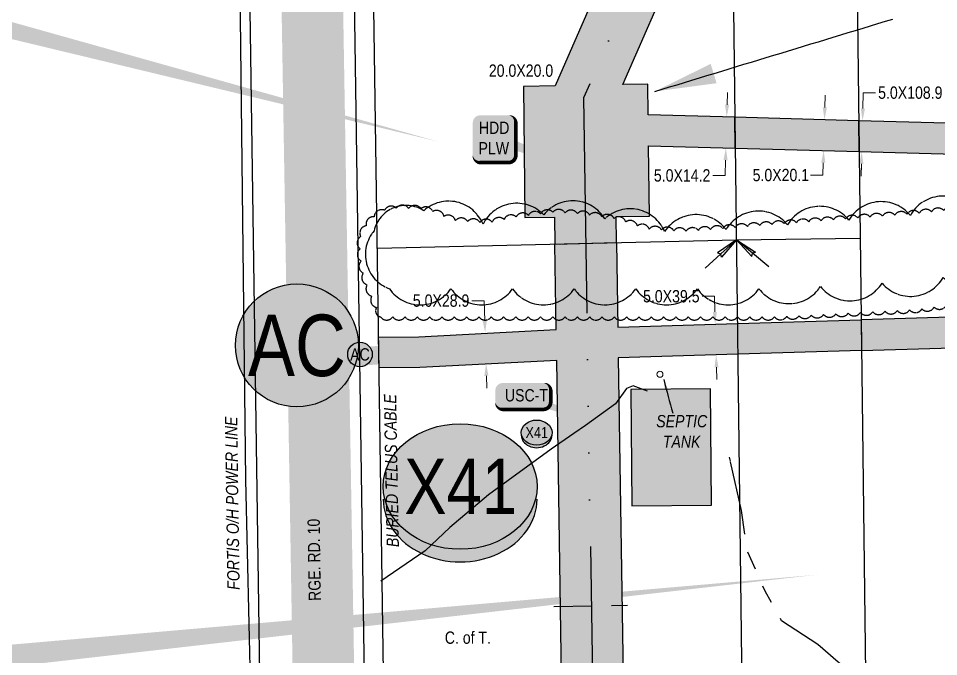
# Model space of a CAD drawing. Extents: x 57693 to 70573, y 5994359 to 6008381.
# Drawn here: x 65068.7 to 65218, y 6001329.9 to 6001433.6 of the extents above; entities that cross this region are included whole.
import ezdxf
from ezdxf.enums import TextEntityAlignment as Align

# ---------------------------------------------------------------- set-up
doc = ezdxf.new("R2010")
doc.units = 0
doc.header["$LTSCALE"] = 5
doc.header["$PDSIZE"] = -3
for name, pattern in [('0', [1, 1, 0]), ('COOP2', [10, 5, -1, 0, -1, 0, -1, 0, -1, 0, -1]), ('foc-TIELINE', [1.875, 1.25, -0.625]), ('POWERLINE5', [7.8, 2.4, -0.6, 0.6, -0.6, 0.6, -0.6, 2.4])]:
    doc.linetypes.add(name, pattern=pattern)
doc.layers.get('Defpoints').update_dxf_attribs({"color": 9})
for name, color, linetype in [('7', 7, 'Continuous'), ('AS-OWNER', 7, 'Continuous'), ('AS-POWER', 104, 'foc-POWER'), ('AS-POWER-EXISTING', 72, 'POWERLINE5'), ('AS-POWER-T-1000', 104, 'Continuous'), ('AS-ROADS', 254, 'Continuous'), ('AS-TELEPHONE', 224, 'foc-TEL'), ('AS-TELEPHONE-T-1000', 224, 'Continuous'), ('CG-NOTES', 7, 'Continuous'), ('CG-NOTES-1000', 7, 'Continuous'), ('L-ROAD-T-1000', 7, 'Continuous'), ('L-SEC', 7, 'Continuous'), ('L-TITLEDB', 4, 'Continuous'), ('L-TITLEDB-T-1000', 4, 'Continuous'), ('P-APEX RECON PAY ITEMS-1000', 240, 'Continuous'), ('P-APEX RECON-10m BUFFER', 51, 'COOP2'), ('P-APEX RECON-URBAN', 30, 'COOP2'), ('P-APEX RECON-WORK AREA', 104, 'Continuous'), ('P-BUFFER-PURPLE', 187, 'foc-TIELINE'), ('P-CROSSINGS', 250, 'Continuous'), ('P-CROSSINGS-1000', 250, 'Continuous'), ('T-BUSH', 110, '0'), ('T-BUSH-1000', 110, '0')]:
    doc.layers.add(name, color=color, linetype=linetype)
for name, color, linetype, lineweight in [('AS-GENERAL', 48, 'Continuous', 18), ('P-APEX RECON-TWS-T', 104, 'Continuous', 9), ('P-APEX RECON-TWS-T-1000', 104, 'Continuous', 9), ('T-TEXT-1000', 48, 'Continuous', 18)]:
    doc.layers.add(name, color=color, linetype=linetype, lineweight=lineweight)
doc.layers.add('AS-STRUCTURE', color=7, linetype='Continuous', lineweight=30, true_color=0x595959)
doc.layers.add('AS-STRUCTURE-H', color=7, linetype='Continuous', true_color=0xa8a8a8)
doc.layers.add('P-APEX RECON-TO BE DRILLED-H', color=7, linetype='Continuous', true_color=0xffafe1)
doc.styles.add('1.8', font='ARIALN.TTF', dxfattribs={"height": 2})
doc.styles.add('175L', font='ARIALN.TTF', dxfattribs={"height": 10})
doc.styles.add('80', font='ARIALN.TTF', dxfattribs={"height": 10})
doc.styles.add('80CG', font='ARIALN.TTF', dxfattribs={"height": 10})
doc.styles.add('80L', font='ARIALN.TTF', dxfattribs={"height": 10})
doc.styles.add('Crossing', font='ARIALN.TTF', dxfattribs={"height": 10})
doc.styles.add('foc-LtypeFont', font='ARIALN.TTF', dxfattribs={"height": 7.35})
doc.linetypes.add('foc-POWER', pattern='A,6,-1,["P",foc-LtypeFont,S=0.2,R=0,X=-0.625,Y=-0.75],-1.24,4', length=12.24)
doc.linetypes.add('foc-POWER-NOLINE', pattern='A,0,-4,["P",foc-LtypeFont,S=0.2,R=0,X=-0.625,Y=-0.75],-8.24', length=12.24)
doc.linetypes.add('foc-TEL', pattern='A,2,-1,["T",foc-LtypeFont,S=0.2,R=0,X=-0.425,Y=-0.75],-1.24,8', length=12.24)
doc.dimstyles.new('Compass 1 000', dxfattribs={"dimtxt": 1.8, "dimasz": 2, "dimexe": 0.2, "dimexo": 0.0625, "dimgap": 0.5, "dimtad": 0, "dimtih": 1, "dimtoh": 1, "dimzin": 0, "dimdsep": 46, "dimtxsty": '1.8', "dimcen": 0.1, "dimse1": 1, "dimse2": 1, "dimclrd": 256, "dimclrt": 256, "dimaunit": 1, "dimadec": 4, "dimazin": 0, "dimtfac": 0.06, "dimtofl": 0, "dimtmove": 0, "dimatfit": 0, "dimfxl": 0.2, "dimtolj": 1, "dimtzin": 0, "dimlwd": -1, "dimarcsym": 0})
doc.dimstyles.new('Compass 5 000', dxfattribs={"dimscale": 5, "dimtxt": 9, "dimasz": 2, "dimexe": 0.2, "dimexo": 0.0625, "dimgap": 0.5, "dimtad": 0, "dimtih": 1, "dimtoh": 1, "dimzin": 0, "dimdsep": 46, "dimtxsty": '80CG', "dimcen": 0.1, "dimse1": 1, "dimse2": 1, "dimclrd": 256, "dimclrt": 256, "dimaunit": 1, "dimadec": 4, "dimazin": 0, "dimtfac": 0.06, "dimtofl": 0, "dimtmove": 0, "dimatfit": 1, "dimfxl": 0.2, "dimtolj": 1, "dimtzin": 0, "dimlwd": -1, "dimarcsym": 0})

# ---------------------------------------------------------------- blocks, each defined once
blk = doc.blocks.new('*U443')
at = {"color": 1, "flags": 128}
blk.add_lwpolyline([(193.2, -50.33, 0, 7.5, 0), (0, 0, 0, 0, 0)], format="xyseb", dxfattribs=at)
at = {"color": 1, "style": '80'}
blk.add_attdef('ENTER_TEXT_001', (-35.99, -5), '', height=10, dxfattribs=at)
blk = doc.blocks.new('*U1187')
h = blk.add_hatch(color=255)
h.dxf.hatch_style = 1
edge = h.paths.add_edge_path()
edge.add_arc((0, 0), 9.99, 0, 360)
at = {"color": 170}
blk.add_circle((0, 0), 9.99, dxfattribs=at)
at = {"color": 170, "style": '175L'}
blk.add_text('AC', height=10, dxfattribs=at).set_placement((0, 0), align=Align.MIDDLE_CENTER)
blk = doc.blocks.new('*U1848')
at = {"true_color": 0xffffa8}
h = blk.add_hatch(color=51, dxfattribs=at)
edge = h.paths.add_edge_path()
edge.add_line((-11.5, -20), (11.5, -20))
edge.add_arc((11.5, -14), 6, 270, 360)
edge.add_line((17.5, -14), (17.5, 12.5))
edge.add_arc((11.5, 12.5), 6, 0, 90)
edge.add_line((11.5, 18.5), (-11.5, 18.5))
edge.add_arc((-11.5, 12.5), 6, 90, 180)
edge.add_line((-17.5, 12.5), (-17.5, -14))
edge.add_arc((-11.5, -14), 6, 180, 270)
at = {"color": 240, "flags": 128}
blk.add_lwpolyline([(-11.5, -20, 3, 3, 0), (11.5, -20, 3, 3, 0.414214), (17.5, -14, 3, 3, 0), (17.5, 12.5, 3, 0, 0.414214), (11.5, 18.5, 0, 0, 0), (-11.5, 18.5, 0, 0, 0.414214), (-17.5, 12.5, 0, 0, 0), (-17.5, -14, 0, 3, 0.414214)], format="xyseb", close=True, dxfattribs=at)
for points in [[(73.37, -26.9, 0, 10, 0), (0, 0, 5, 5, 0)], [(11.03, -3.01, 0, 10, 0), (0, 0, 5, 5, 0)]]:
    blk.add_lwpolyline(points, format="xyseb", dxfattribs=at)
at = {"color": 4, "style": '80'}
blk.add_attdef('OTHER_001', (-14.7, -5), '', height=10, dxfattribs=at)
blk = doc.blocks.new('*U1847')
at = {"true_color": 0xffffa8}
h = blk.add_hatch(color=51, dxfattribs=at)
edge = h.paths.add_edge_path()
edge.add_line((-16.5, -11.5), (16.5, -11.5))
edge.add_arc((16.5, -5.5), 6, 270, 360)
edge.add_line((22.5, -5.5), (22.5, 4))
edge.add_arc((16.5, 4), 6, 0, 90)
edge.add_line((16.5, 10), (-16.5, 10))
edge.add_arc((-16.5, 4), 6, 90, 180)
edge.add_line((-22.5, 4), (-22.5, -5.5))
edge.add_arc((-16.5, -5.5), 6, 180, 270)
at = {"color": 240, "flags": 128}
blk.add_lwpolyline([(-16.5, -11.5, 3, 3, 0), (16.5, -11.5, 3, 3, 0.414214), (22.5, -5.5, 3, 3, 0), (22.5, 4, 3, 0, 0.414214), (16.5, 10, 0, 0, 0), (-16.5, 10, 0, 0, 0.414214), (-22.5, 4, 0, 0, 0), (-22.5, -5.5, 0, 3, 0.414214)], format="xyseb", close=True, dxfattribs=at)
for points in [[(53.11, -20.93, 0, 10, 0), (0, 0, 5, 5, 0)], [(11.03, -3.01, 0, 10, 0), (0, 0, 5, 5, 0)]]:
    blk.add_lwpolyline(points, format="xyseb", dxfattribs=at)
at = {"color": 4, "style": '80'}
blk.add_attdef('OTHER_001', (-14.7, -5), '', height=10, dxfattribs=at)
blk = doc.blocks.new('*D1849')
at = {"layer": 'Defpoints', "color": 0, "transparency": 16777216}
for p in [(65193.5, 6001417.32), (65193.36, 6001412.32), (65199.38, 6001412.16)]:
    blk.add_point(p, dxfattribs=at)
at = {"layer": 'P-APEX RECON-TWS-T-1000', "transparency": 16777216}
for p, q in [((65199.57, 6001419.15), (65199.63, 6001421.15)), ((65199.33, 6001410.16), (65199.27, 6001408.16)), ((65199.27, 6001408.16), (65197.27, 6001408.16))]:
    blk.add_line(p, q, dxfattribs=at)
for points in [[(65199.24, 6001419.16), (65199.91, 6001419.14), (65199.52, 6001417.15)], [(65198.99, 6001410.17), (65199.66, 6001410.15), (65199.38, 6001412.16)]]:
    blk.add_solid(points, dxfattribs=at)
at = {"layer": 'P-APEX RECON-TWS-T-1000', "transparency": 16777216, "insert": (65192.44, 6001408.16), "char_height": 2, "attachment_point": 5, "style": '1.8'}
blk.add_mtext('\\A1;5.0X20.1', dxfattribs=at)
blk = doc.blocks.new('*D1850')
at = {"layer": 'Defpoints', "color": 0, "transparency": 16777216}
for p in [(65178.76, 6001417.72), (65178.62, 6001412.73), (65183.51, 6001412.59)]:
    blk.add_point(p, dxfattribs=at)
at = {"layer": 'P-APEX RECON-TWS-T-1000', "transparency": 16777216}
for p, q in [((65183.71, 6001419.59), (65183.76, 6001421.58)), ((65183.46, 6001410.59), (65183.39, 6001408.1)), ((65183.39, 6001408.1), (65181.39, 6001408.1))]:
    blk.add_line(p, q, dxfattribs=at)
for points in [[(65183.37, 6001419.59), (65184.04, 6001419.58), (65183.65, 6001417.59)], [(65183.13, 6001410.6), (65183.79, 6001410.58), (65183.51, 6001412.59)]]:
    blk.add_solid(points, dxfattribs=at)
at = {"layer": 'P-APEX RECON-TWS-T-1000', "transparency": 16777216, "insert": (65176.41, 6001408.1), "char_height": 2, "attachment_point": 5, "style": '1.8'}
blk.add_mtext('\\A1;5.0X14.2', dxfattribs=at)
blk = doc.blocks.new('*D1851')
at = {"layer": 'Defpoints', "color": 0, "transparency": 16777216}
for p in [(65219.82, 6001416.59), (65205.56, 6001411.99), (65219.68, 6001411.6)]:
    blk.add_point(p, dxfattribs=at)
at = {"layer": 'P-APEX RECON-TWS-T-1000', "transparency": 16777216}
for p, q in [((65205.75, 6001418.98), (65205.82, 6001421.54)), ((65205.82, 6001421.54), (65207.82, 6001421.54)), ((65205.51, 6001409.99), (65205.45, 6001407.99))]:
    blk.add_line(p, q, dxfattribs=at)
for points in [[(65205.42, 6001418.99), (65206.09, 6001418.97), (65205.7, 6001416.98)], [(65205.17, 6001410), (65205.84, 6001409.98), (65205.56, 6001411.99)]]:
    blk.add_solid(points, dxfattribs=at)
at = {"layer": 'P-APEX RECON-TWS-T-1000', "transparency": 16777216, "insert": (65213.45, 6001421.54), "char_height": 2, "attachment_point": 5, "style": '1.8'}
blk.add_mtext('\\A1;5.0X108.9', dxfattribs=at)
blk = doc.blocks.new('*D1852')
at = {"layer": 'Defpoints', "color": 0, "transparency": 16777216}
for p in [(65183.17, 6001383.97), (65181.93, 6001378.94), (65183.32, 6001378.98)]:
    blk.add_point(p, dxfattribs=at)
at = {"layer": 'P-APEX RECON-TWS-T-1000', "transparency": 16777216}
for p, q in [((65181.64, 6001388.47), (65179.64, 6001388.47)), ((65181.72, 6001385.93), (65181.64, 6001388.47)), ((65181.99, 6001376.94), (65182.05, 6001374.94))]:
    blk.add_line(p, q, dxfattribs=at)
for points in [[(65182.05, 6001385.94), (65181.39, 6001385.92), (65181.78, 6001383.93)], [(65182.32, 6001376.95), (65181.66, 6001376.93), (65181.93, 6001378.94)]]:
    blk.add_solid(points, dxfattribs=at)
at = {"layer": 'P-APEX RECON-TWS-T-1000', "transparency": 16777216, "insert": (65174.65, 6001388.47), "char_height": 2, "attachment_point": 5, "style": '1.8'}
blk.add_mtext('\\A1;5.0X39.5', dxfattribs=at)
blk = doc.blocks.new('*D1853')
at = {"layer": 'Defpoints', "color": 0, "transparency": 16777216}
for p in [(65150.37, 6001382.73), (65144.58, 6001377.55), (65150.52, 6001377.73)]:
    blk.add_point(p, dxfattribs=at)
at = {"layer": 'P-APEX RECON-TWS-T-1000', "transparency": 16777216}
for p, q in [((65144.27, 6001387.76), (65142.27, 6001387.76)), ((65144.37, 6001384.55), (65144.27, 6001387.76)), ((65144.64, 6001375.55), (65144.7, 6001373.55))]:
    blk.add_line(p, q, dxfattribs=at)
for points in [[(65144.7, 6001384.56), (65144.03, 6001384.54), (65144.43, 6001382.55)], [(65144.97, 6001375.56), (65144.3, 6001375.54), (65144.58, 6001377.55)]]:
    blk.add_solid(points, dxfattribs=at)
at = {"layer": 'P-APEX RECON-TWS-T-1000', "transparency": 16777216, "insert": (65137.28, 6001387.76), "char_height": 2, "attachment_point": 5, "style": '1.8'}
blk.add_mtext('\\A1;5.0X28.9', dxfattribs=at)
blk = doc.blocks.new('xing2')
h = blk.add_hatch(color=50)
h.dxf.hatch_style = 1
edge = h.paths.add_edge_path()
edge.add_ellipse((0, 0), major_axis=(-12.5, 0), ratio=0.816297, start_angle=0, end_angle=360)
h = blk.add_hatch(color=250)
h.dxf.hatch_style = 1
edge = h.paths.add_edge_path()
edge.add_ellipse((0, -2.05), major_axis=(-12.5, 0), ratio=0.816297, start_angle=0, end_angle=180)
edge.add_line((12.5, -2.05), (12.5, 0))
edge.add_ellipse((0, 0), major_axis=(-12.5, 0), ratio=0.816297, start_angle=0, end_angle=180, ccw=False)
edge.add_line((-12.5, 0), (-12.5, -2.05))
at = {"color": 250}
blk.add_ellipse((0, 0), major_axis=(-12.5, 0), ratio=0.816297, dxfattribs=at)
blk.add_ellipse((0, -2.05), major_axis=(-12.5, 0), ratio=0.816297, start_param=0, end_param=3.141593, dxfattribs=at)
at = {"color": 250, "style": 'Crossing'}
blk.add_attdef('CROSSING', text='', height=9, dxfattribs=at).set_placement((0.09, 0.02), align=Align.MIDDLE_CENTER)
at = {"color": 250, "style": 'Crossing', "flags": 1}
for tag, p in [('OWNER', (0.09, -12.49)), ('DESCRIPTION', (0.09, -25.77)), ('LOCATION', (0.09, -39.3)), ('DWG_REF', (0.09, -52.84))]:
    blk.add_attdef(tag, text='', height=9, dxfattribs=at).set_placement(p, align=Align.MIDDLE_CENTER)

msp = doc.modelspace()

# ---------------------------------------------------------------- hatches: boundary and pattern name
at = {"layer": 'AS-STRUCTURE-H'}
h = msp.add_hatch(color=256, dxfattribs=at)
h.dxf.hatch_style = 1
h.paths.add_polyline_path([(65168.099, 6001373.343), (65168.268, 6001354.409), (65181.178, 6001354.523), (65181.01, 6001373.457)])
at = {"layer": 'P-APEX RECON-10m BUFFER'}
h = msp.add_hatch(color=256, dxfattribs=at)
h.dxf.hatch_style = 1
h.paths.add_polyline_path([(65170.959, 6001412.937), (65185.031, 6001412.55), (65184.97, 6001417.55), (65170.892, 6001417.937), (65170.825, 6001422.948), (65166.798, 6001422.875), (65184.413, 6001463.205), (65184.117, 6001487.492), (65155.806, 6001422.674), (65150.677, 6001422.58), (65150.856, 6001401.266), (65155.697, 6001401.319), (65155.764, 6001396.965), (65165.754, 6001397.201), (65165.689, 6001401.428), (65171.111, 6001401.487)])
h = msp.add_hatch(color=256, dxfattribs=at)
h.dxf.hatch_style = 1
h.paths.add_polyline_path([(65205.076, 6001416.997), (65184.97, 6001417.55), (65185.031, 6001412.55), (65205.137, 6001411.997)])
h = msp.add_hatch(color=256, dxfattribs=at)
h.dxf.hatch_style = 1
h.paths.add_polyline_path([(65205.471, 6001384.644), (65205.532, 6001379.647), (65248.017, 6001380.926), (65254.703, 6001393.003), (65255.049, 6001410.584), (65247.641, 6001415.826), (65205.076, 6001416.997), (65205.137, 6001411.997), (65245.991, 6001410.873), (65250.001, 6001408.035), (65249.732, 6001394.34), (65245.023, 6001385.835)])
h = msp.add_hatch(color=256, dxfattribs=at)
h.dxf.hatch_style = 1
h.paths.add_polyline_path([(65127.145, 6001381.827), (65133.646, 6001381.898), (65155.978, 6001383.058), (65155.764, 6001396.965), (65165.754, 6001397.201), (65165.965, 6001383.455), (65185.379, 6001384.039), (65185.44, 6001379.043), (65166.042, 6001378.459), (65166.941, 6001319.857), (65167.941, 6001308.8), (65167.824, 6001289.216), (65167.315, 6001269.363), (65167.697, 6001243.352), (65157.707, 6001243.114), (65157.558, 6001253.277), (65148.603, 6001249.639), (65137.028, 6001246.577), (65129.13, 6001245.334), (65129.056, 6001250.381), (65135.998, 6001251.473), (65147.017, 6001254.388), (65157.479, 6001258.638), (65157.321, 6001269.418), (65157.833, 6001289.374), (65157.946, 6001308.378), (65156.956, 6001319.329), (65156.054, 6001378.059), (65133.803, 6001376.903), (65127.218, 6001376.831)])
h = msp.add_hatch(color=256, dxfattribs=at)
h.dxf.hatch_style = 1
h.paths.add_polyline_path([(65185.379, 6001384.039), (65205.471, 6001384.644), (65205.532, 6001379.647), (65185.44, 6001379.043), (65166.042, 6001378.459), (65166.941, 6001319.857), (65167.941, 6001308.8), (65167.824, 6001289.216), (65167.315, 6001269.363), (65167.697, 6001243.352), (65157.707, 6001243.114), (65157.558, 6001253.277), (65148.603, 6001249.639), (65137.028, 6001246.577), (65129.13, 6001245.334), (65129.056, 6001250.381), (65135.998, 6001251.473), (65147.017, 6001254.388), (65157.479, 6001258.638), (65157.321, 6001269.418), (65157.833, 6001289.374), (65157.946, 6001308.378), (65156.956, 6001319.329), (65156.054, 6001378.059), (65133.803, 6001376.903), (65127.218, 6001376.831), (65127.145, 6001381.827), (65133.646, 6001381.898), (65155.978, 6001383.058), (65155.764, 6001396.965), (65165.754, 6001397.201), (65165.965, 6001383.455)])
at = {"layer": 'P-APEX RECON-TO BE DRILLED-H'}
h = msp.add_hatch(color=256, dxfattribs=at)
h.dxf.hatch_style = 1
h.paths.add_polyline_path([(65176.44, 6000648.381), (65166.448, 6000648.235), (65166.058, 6000674.828), (65049.808, 6000673.178), (65050.804, 6000669.586), (65041.175, 6000666.915), (65036.718, 6000682.986), (65165.911, 6000684.82), (65162.567, 6000912.353), (65161.861, 6000960.424), (65158.484, 6001190.272), (65157.321, 6001269.418), (65157.833, 6001289.374), (65157.946, 6001308.378), (65156.956, 6001319.329), (65156.054, 6001378.059), (65155.584, 6001408.731), (65165.575, 6001408.885), (65166.042, 6001378.459), (65166.941, 6001319.857), (65167.941, 6001308.8), (65167.824, 6001289.216), (65167.315, 6001269.363), (65171.849, 6000960.833), (65172.163, 6000939.41), (65174.344, 6000791.007), (65181.583, 6000791.067), (65181.509, 6000791.309), (65191.056, 6000794.258), (65193.812, 6000781.176), (65174.491, 6000781.015), (65174.609, 6000772.953), (65175.814, 6000690.96)])

# ---------------------------------------------------------------- linework, layer by layer
at = {"layer": '7'}
for points in [[(65185.213, 6001397.659), (65182.178, 6001395.514)], [(65182.674, 6001395.344), (65185.213, 6001397.659)], [(65185.213, 6001397.659), (65182.797, 6001394.834)], [(65187.848, 6001395.455), (65185.213, 6001397.659)], [(65185.213, 6001397.659), (65187.747, 6001394.94)], [(65185.213, 6001397.659), (65188.337, 6001395.645)], [(65180.135, 6001393.03), (65182.674, 6001395.344)], [(65182.178, 6001395.514), (65182.674, 6001395.344)], [(65182.797, 6001394.834), (65182.674, 6001395.344)], [(65187.747, 6001394.94), (65187.848, 6001395.455)], [(65188.337, 6001395.645), (65187.848, 6001395.455)], [(65190.484, 6001393.251), (65187.848, 6001395.455)]]:
    msp.add_lwpolyline(points, dxfattribs=at)
at = {"layer": 'AS-GENERAL'}
msp.add_circle((65172.8, 6001375.81), 0.5, dxfattribs=at)
at = {"layer": 'AS-OWNER', "flags": 128}
msp.add_lwpolyline([(65198.255, 6001343.229, 0, 6.995, 0), (64941.877, 6001317.466, 0, 0, 0)], format="xyseb", dxfattribs=at)
at = {"layer": 'AS-POWER', "flags": 128}
msp.add_lwpolyline([(65115.647, 6000757.452), (65108.531, 6001229.985), (65105.588, 6001358.632), (65101.065, 6001748.32)], dxfattribs=at)
at = {"layer": 'AS-POWER-EXISTING', "flags": 128}
msp.add_lwpolyline([(65184.39, 6001257.059), (65186.094, 6001258.212), (65190.501, 6001265.531), (65192.728, 6001269.742), (65193.928, 6001276.474), (65194.265, 6001281.171), (65194.569, 6001290.935), (65195.617, 6001307.832), (65197.066, 6001314.377), (65201.534, 6001322.381), (65204.464, 6001327.142), (65201.757, 6001329.011), (65198.443, 6001331.89), (65192.545, 6001335.759), (65189.886, 6001340.586), (65186.906, 6001347.288), (65186.051, 6001353.651), (65184.12, 6001362.317)], dxfattribs=at)
at = {"layer": 'AS-ROADS', "flags": 128}
for points, const_width in [([(65075.299, 6004280.926), (65091.006, 6002993.903), (65099.505, 6002521.34), (65111.344, 6001737.821), (65124.757, 6000932.43), (65125.889, 6000881.5), (65127.248, 6000854.337), (65127.928, 6000831.702), (65127.248, 6000797.975), (65126.566, 6000768.579), (65125.66, 6000755.677), (65126.566, 6000723.901), (65128.378, 6000674.555), (65127.699, 6000640.602), (65139.497, 5999837.648), (65150.936, 5999013.719), (65172.534, 5997603.263), (65172.769, 5997576.238), (65173.004, 5997542.398), (65174.65, 5997493.519)], 9.993), ([(65116.722, 6001378.152), (65140.941, 6001379.914), (65245.136, 6001383.677), (65250.074, 6001381.327), (65258.656, 6001369.929)], 3)]:
    msp.add_lwpolyline(points, dxfattribs=dict(at, const_width=const_width))
at = {"layer": 'AS-STRUCTURE'}
msp.add_lwpolyline([(65168.099, 6001373.343), (65168.268, 6001354.409), (65181.178, 6001354.523), (65181.01, 6001373.457)], close=True, dxfattribs=at)
at = {"layer": 'AS-TELEPHONE', "flags": 128}
for points in [[(65152.099, 5999357.564), (65151.956, 5999367.469), (65151.599, 5999381.693), (65151.236, 5999392.076), (65150.536, 5999399.089), (65150.63, 5999407.597), (65139.887, 6000139.735), (65133.697, 6000574.581), (65133.9, 6000579.423), (65133.603, 6000594.395), (65133.409, 6000605.409), (65133.102, 6000623.448), (65133.082, 6000635.953), (65133.078, 6000641.555), (65133.398, 6000643.088), (65134.445, 6000644), (65136.762, 6000645.669), (65134.74, 6000647.631), (65134.388, 6000649.858), (65134.43, 6000654.603), (65134.224, 6000672.402), (65133.903, 6000686.345), (65133.628, 6000701.377), (65133.419, 6000712.351), (65133.332, 6000721.815), (65133.189, 6000744.623), (65133.092, 6000753.663), (65130.383, 6000943.946), (65118.693, 6001747.928)], [(65170.792, 6001373.074), (65168.484, 6001373.91), (65167.363, 6001373.465), (65165.603, 6001370.977), (65160.701, 6001367.485), (65158.832, 6001366.196), (65155.123, 6001363.655), (65151.348, 6001360.854), (65144.985, 6001356.201), (65138.708, 6001350.924), (65134.719, 6001347.134), (65127.478, 6001342.179)]]:
    msp.add_lwpolyline(points, dxfattribs=at)
at = {"layer": 'L-SEC', "flags": 128}
for points in [[(65180.93, 6001748.726), (65190.734, 6000945.109)], [(65201.033, 6001748.971), (65210.837, 6000945.355)], [(65113.408, 6000943.701), (65101.718, 6001747.717)], [(65133.511, 6000943.993), (65121.822, 6001747.973)]]:
    msp.add_lwpolyline(points, dxfattribs=at)
at = {"layer": 'L-TITLEDB', "flags": 128}
msp.add_lwpolyline([(65126.935, 6001396.286), (65185.213, 6001397.659), (65205.31, 6001397.904)], dxfattribs=at)
at = {"layer": 'P-APEX RECON-URBAN', "ltscale": 1.5, "flags": 128}
msp.add_lwpolyline([(65145.064, 6003498.53), (65150.592, 6003495.59), (65153.801, 6003491.736), (65157.416, 6003484.725), (65159.202, 6003476.487), (65159.86, 6003450.811), (65161.16, 6003386.082), (65161.385, 6003345.24), (65135.216, 6003315.128), (65153.296, 6002055.208), (65175.007, 6001991.337), (65173.183, 6001959.447), (65156.979, 6001922.628), (65159.591, 6001688.926), (65195.685, 6001578.759), (65196.595, 6001503.578), (65160.397, 6001420.703), (65161.948, 6001319.593), (65162.944, 6001308.589), (65162.829, 6001289.295), (65162.318, 6001269.391), (65178.153, 6000191.692), (65240.238, 6000154.276), (65241.38, 6000056.533), (65234.98, 6000030.24), (65229.608, 6000016.338), (65221.563, 6000003.6)], dxfattribs=at)
at = {"layer": 'P-APEX RECON-WORK AREA', "flags": 128}
for points in [[(65170.959, 6001412.937), (65185.031, 6001412.55), (65184.97, 6001417.55), (65170.892, 6001417.937), (65170.825, 6001422.948), (65166.798, 6001422.875), (65184.413, 6001463.205), (65184.117, 6001487.492), (65155.806, 6001422.674), (65150.677, 6001422.58), (65150.856, 6001401.266), (65155.697, 6001401.319), (65155.764, 6001396.965), (65165.754, 6001397.201), (65165.689, 6001401.428), (65171.111, 6001401.487)], [(65205.076, 6001416.997), (65184.97, 6001417.55), (65185.031, 6001412.55), (65205.137, 6001411.997)], [(65205.471, 6001384.644), (65205.532, 6001379.647), (65248.017, 6001380.926), (65254.703, 6001393.003), (65255.049, 6001410.584), (65247.641, 6001415.826), (65205.076, 6001416.997), (65205.137, 6001411.997), (65245.991, 6001410.873), (65250.001, 6001408.035), (65249.732, 6001394.34), (65245.023, 6001385.835)]]:
    msp.add_lwpolyline(points, close=True, dxfattribs=at)
msp.add_lwpolyline([(65156.956, 6001319.329), (65156.054, 6001378.059), (65133.803, 6001376.903), (65127.218, 6001376.831), (65127.145, 6001381.827), (65133.646, 6001381.898), (65155.978, 6001383.058), (65155.764, 6001396.965), (65165.754, 6001397.201), (65165.965, 6001383.455), (65185.379, 6001384.039), (65205.471, 6001384.644), (65205.532, 6001379.647), (65185.44, 6001379.043), (65166.042, 6001378.459), (65166.941, 6001319.857)], dxfattribs=at)
at = {"layer": 'P-BUFFER-PURPLE'}
msp.add_line((65155.567, 6001338.095), (65167.566, 6001338.279), dxfattribs=at)
at = {"layer": 'T-BUSH', "flags": 128}
msp.add_lwpolyline([(65128.884, 6001389.686, 0.5205671), (65138.884, 6001389.686, 0.5205671), (65148.884, 6001389.686, 0.5205671), (65158.884, 6001389.686, 0.5205671), (65168.884, 6001389.686, 0.5205671), (65178.884, 6001389.686, 0.5205671), (65188.884, 6001389.686, 0.5205671), (65198.874, 6001390.077, 0.5205671), (65208.86, 6001390.602, 0.5205671), (65218.804, 6001391.549, 0.5205671), (65228.498, 6001393.664, 0.5205671), (65232.949, 6001401.776, 0.5205671), (65223.403, 6001402.649, 0.5205671), (65213.457, 6001401.61, 0.5205671), (65203.486, 6001400.859, 0.5205671), (65193.516, 6001400.087, 0.5205671), (65183.546, 6001399.307, 0.5205671), (65173.574, 6001398.98, 0.5205671), (65163.871, 6001401.059, 0.5205671), (65153.932, 6001401.706, 0.5205671), (65144.084, 6001400.178, 0.5205671), (65134.47, 6001402.369, 0.5205671), (65126.408, 6001399.128, 0.5205671)], format="xyb", close=True, dxfattribs=at)
at = {"layer": 'T-BUSH-1000', "flags": 128}
msp.add_lwpolyline([(65127.436, 6001385.124, 0.5205671), (65129.435, 6001385.124, 0.5205671), (65131.433, 6001385.124, 0.5205671), (65133.432, 6001385.124, 0.5205671), (65135.43, 6001385.124, 0.5205671), (65137.429, 6001385.124, 0.5205671), (65139.427, 6001385.124, 0.5205671), (65141.426, 6001385.124, 0.5205671), (65143.424, 6001385.124, 0.5205671), (65145.423, 6001385.124, 0.5205671), (65147.421, 6001385.124, 0.5205671), (65149.42, 6001385.124, 0.5205671), (65151.418, 6001385.124, 0.5205671), (65153.417, 6001385.124, 0.5205671), (65155.415, 6001385.124, 0.5205671), (65157.414, 6001385.124, 0.5205671), (65159.412, 6001385.124, 0.5205671), (65161.411, 6001385.124, 0.5205671), (65163.409, 6001385.124, 0.5205671), (65165.408, 6001385.124, 0.5205671), (65167.406, 6001385.124, 0.5205671), (65169.405, 6001385.124, 0.5205671), (65171.403, 6001385.124, 0.5205671), (65173.402, 6001385.124, 0.5205671), (65175.4, 6001385.124, 0.5205671), (65177.399, 6001385.124, 0.5205671), (65179.397, 6001385.124, 0.5205671), (65181.396, 6001385.124, 0.5205671), (65183.395, 6001385.124, 0.5205671), (65185.393, 6001385.124, 0.5205671), (65187.392, 6001385.124, 0.5205671), (65189.39, 6001385.124, 0.5205671), (65191.389, 6001385.124, 0.5205671), (65193.385, 6001385.218, 0.5205671), (65195.38, 6001385.323, 0.5205671), (65197.376, 6001385.428, 0.5205671), (65199.372, 6001385.533, 0.5205671), (65201.368, 6001385.638, 0.5205671), (65203.363, 6001385.743, 0.5205671), (65205.359, 6001385.848, 0.5205671), (65207.355, 6001385.953, 0.5205671), (65209.351, 6001386.058, 0.5205671), (65211.346, 6001386.162, 0.5205671), (65213.342, 6001386.267, 0.5205671), (65215.333, 6001386.423, 0.5205671), (65217.309, 6001386.721, 0.5205671), (65219.285, 6001387.018, 0.5205671), (65221.261, 6001387.315, 0.5205671), (65223.238, 6001387.613, 0.5205671), (65225.214, 6001387.91, 0.5205671), (65227.19, 6001388.207, 0.5205671), (65229.001, 6001389.038, 0.5205671), (65230.799, 6001389.91, 0.5205671), (65232.336, 6001391.09, 0.5205671), (65233.485, 6001392.725, 0.5205671), (65234.635, 6001394.36, 0.5205671), (65235.268, 6001396.172, 0.5205671), (65235.368, 6001398.168, 0.5205671), (65235.468, 6001400.164, 0.5205671), (65234.414, 6001401.842, 0.5205671), (65232.717, 6001402.653, 0.5205671), (65230.769, 6001403.102, 0.5205671), (65228.816, 6001403.454, 0.5205671), (65226.829, 6001403.243, 0.5205671), (65224.841, 6001403.032, 0.5205671), (65222.854, 6001402.821, 0.5205671), (65220.867, 6001402.61, 0.5205671), (65218.879, 6001402.399, 0.5205671), (65216.892, 6001402.188, 0.5205671), (65214.905, 6001401.977, 0.5205671), (65212.915, 6001401.795, 0.5205671), (65210.922, 6001401.645, 0.5205671), (65208.929, 6001401.495, 0.5205671), (65206.936, 6001401.345, 0.5205671), (65204.943, 6001401.195, 0.5205671), (65202.95, 6001401.045, 0.5205671), (65200.958, 6001400.894, 0.5205671), (65198.965, 6001400.739, 0.5205671), (65196.973, 6001400.583, 0.5205671), (65194.98, 6001400.427, 0.5205671), (65192.988, 6001400.271, 0.5205671), (65190.995, 6001400.116, 0.5205671), (65189.003, 6001399.96, 0.5205671), (65187.011, 6001399.804, 0.5205671), (65185.018, 6001399.649, 0.5205671), (65183.026, 6001399.493, 0.5205671), (65181.033, 6001399.337, 0.5205671), (65179.041, 6001399.181, 0.5205671), (65177.048, 6001399.026, 0.5205671), (65175.055, 6001399.123, 0.5205671), (65173.06, 6001399.256, 0.5205671), (65171.066, 6001399.389, 0.5205671), (65169.15, 6001399.906, 0.5205671), (65167.259, 6001400.554, 0.5205671), (65165.349, 6001401.12, 0.5205671), (65163.37, 6001401.396, 0.5205671), (65161.39, 6001401.672, 0.5205671), (65159.406, 6001401.9, 0.5205671), (65157.411, 6001402.017, 0.5205671), (65155.416, 6001402.124, 0.5205671), (65153.434, 6001401.871, 0.5205671), (65151.451, 6001401.618, 0.5205671), (65149.469, 6001401.365, 0.5205671), (65147.515, 6001400.954, 0.5205671), (65145.565, 6001400.514, 0.5205671), (65143.587, 6001400.46, 0.5205671), (65141.594, 6001400.609, 0.5205671), (65139.601, 6001400.758, 0.5205671), (65137.743, 6001401.448, 0.5205671), (65135.912, 6001402.249, 0.5205671), (65134.003, 6001402.699, 0.5205671), (65132.005, 6001402.74, 0.5205671), (65130.007, 6001402.782, 0.5205671), (65128.113, 6001402.444, 0.5205671), (65126.418, 6001401.385, 0.5205671), (65125.134, 6001399.931, 0.5205671), (65124.221, 6001398.174, 0.5205671), (65124.125, 6001396.178, 0.5205671), (65124.298, 6001394.192, 0.5205671), (65124.644, 6001392.231, 0.5205671), (65125.277, 6001390.335, 0.5205671), (65126.041, 6001388.488, 0.5205671), (65126.806, 6001386.642, 0.5205671)], format="xyb", close=True, dxfattribs=at)

# ---------------------------------------------------------------- block references
at = {"layer": 'AS-OWNER', "xscale": 0.999252397, "yscale": 0.999252397, "zscale": 0.999252397, "rotation": 359.9999884413987}
msp.add_blockref('*U443', (64943.803, 6001463.881), dxfattribs=at)
at = {"layer": 'CG-NOTES', "xscale": 0.999252397, "yscale": 0.999252397, "zscale": 0.999252397}
msp.add_blockref('*U1187', (65113.875, 6001380.498), dxfattribs=at)
at = {"layer": 'CG-NOTES-1000', "xscale": 0.1998504793999991, "yscale": 0.1998504793999991, "zscale": 0.1998504793999991}
msp.add_blockref('*U1187', (65124.11, 6001379.031), dxfattribs=at)
at = {"layer": 'P-APEX RECON PAY ITEMS-1000'}
ref = msp.add_blockref('*U1848', (65145.917, 6001414.184), dxfattribs=dict(at, xscale=0.199850479399999, yscale=0.199850479399999, zscale=0.199850479399999))
ref.add_attrib('OTHER_001', 'HDD', (65143.413, 6001414.85), dxfattribs={"layer": '0', "color": 4, "height": 1.9985, "style": '80'})
ref.add_attrib('OTHER_002', 'PLW', (65143.359, 6001411.519), dxfattribs={"layer": '0', "color": 4, "height": 1.9985, "style": '80'})
at = {"layer": 'P-APEX RECON PAY ITEMS-1000', "xscale": 0.199850479399999, "yscale": 0.199850479399999, "zscale": 0.199850479399999}
msp.add_blockref('*U1847', (65150.576, 6001372.393), dxfattribs=at).add_auto_attribs({'OTHER_001': 'USC-T'})
at = {"layer": 'P-CROSSINGS', "xscale": 0.999252397, "yscale": 0.999252397, "zscale": 0.999252397}
msp.add_blockref('xing2', (65140.376, 6001357.563), dxfattribs=at).add_auto_attribs({'CROSSING': 'X41'})
at = {"layer": 'P-CROSSINGS-1000', "xscale": 0.1998504793999991, "yscale": 0.1998504793999991, "zscale": 0.1998504793999991}
msp.add_blockref('xing2', (65152.788, 6001366.326), dxfattribs=at).add_auto_attribs({'CROSSING': 'X41'})

# ---------------------------------------------------------------- texts
at = {"layer": 'AS-POWER-T-1000', "linetype": 'foc-POWER-NOLINE', "insert": (65102.585, 6001340.687), "char_height": 2.0019, "attachment_point": 1, "rotation": 90.81524, "style": '175L'}
msp.add_mtext_dynamic_manual_height_columns('\\pi0.075895;{\\fArial Narrow|b0|i1|c0|p34;FORTIS O/H POWER LINE}', width=28.30408, gutter_width=50, heights=[0], dxfattribs=at)
at = {"layer": 'AS-TELEPHONE-T-1000', "insert": (65128.436, 6001347.634), "char_height": 2.0019, "attachment_point": 1, "rotation": 91.04734, "style": '175L'}
msp.add_mtext_dynamic_manual_height_columns('\\pi0.069193;{\\fArial Narrow|b0|i1|c0|p34;BURIED TELUS CABLE}', width=24.9874, gutter_width=50, heights=[0], dxfattribs=at)
at = {"layer": 'L-ROAD-T-1000', "style": '80L'}
msp.add_text('RGE. RD. 10', height=1.9985, rotation=90.81102, dxfattribs=at).set_placement((65116.674, 6001345.654), align=Align.MIDDLE_CENTER)
at = {"layer": 'L-TITLEDB-T-1000', "insert": (65137.813, 6001334.013), "char_height": 1.99701, "attachment_point": 1, "style": '80'}
msp.add_mtext_dynamic_manual_height_columns('\\pi0.069956;C. of T.', width=7.33651, gutter_width=44.931, heights=[0], dxfattribs=at)
at = {"layer": 'P-APEX RECON-TWS-T-1000', "insert": (65145.037, 6001426.132), "char_height": 1.9985, "attachment_point": 1, "style": '175L'}
msp.add_mtext_dynamic_manual_height_columns('20.0X20.0', width=10.35424, gutter_width=50, heights=[0], dxfattribs=at)
at = {"layer": 'T-TEXT-1000', "insert": (65172.119, 6001369.184), "char_height": 1.9985, "attachment_point": 1, "style": '175L'}
msp.add_mtext_dynamic_manual_height_columns('\\pi0.094213;{\\fArial Narrow|b0|i1|c0|p34;SEPTIC\\P\\pi1.1616;TANK}', width=8.31332, gutter_width=50, heights=[0], dxfattribs=at)

# ---------------------------------------------------------------- dimensions: what is measured, and where the dimension line sits
at = {"layer": 'P-APEX RECON-TWS-T-1000'}
for base, p1, p2, angle, text, picture, middle in [((65183.515, 6001412.592), (65178.762, 6001417.721), (65178.625, 6001412.726), 268.42436, '5.0X14.2', '*D1850', (65176.411, 6001408.101)), ((65205.561, 6001411.985), (65219.82, 6001416.591), (65219.683, 6001411.597), 268.42436, '5.0X108.9', '*D1851', (65213.45, 6001421.542)), ((65144.576, 6001377.552), (65150.371, 6001382.725), (65150.521, 6001377.731), 271.72409, '5.0X28.9', '*D1853', (65137.279, 6001387.76)), ((65181.93, 6001378.937), (65183.165, 6001383.973), (65183.315, 6001378.979), 271.72409, '5.0X39.5', '*D1852', (65174.65, 6001388.47))]:
    dim = msp.add_linear_dim(base=base, p1=p1, p2=p2, angle=angle, text=text, dimstyle='Compass 1 000', dxfattribs=at)
    dim.commit()
    dim.dimension.update_dxf_attribs({"geometry": picture, "text_midpoint": middle, "dimtype": 161})
dim = msp.add_aligned_dim(p1=(65193.5, 6001417.315), p2=(65193.363, 6001412.321), distance=6.021, text='5.0X20.1', dimstyle='Compass 1 000', dxfattribs=at)
dim.commit()
dim.dimension.update_dxf_attribs({"geometry": '*D1849', "text_midpoint": (65192.442, 6001408.157)})

# ---------------------------------------------------------------- leaders
at = {"layer": 'P-APEX RECON-TWS-T', "path_type": 1}
msp.add_leader([(65171.958, 6001421.746), (65210.607, 6001433.508)], dimstyle='Compass 5 000', override={"dimgap": 0.5, "dimtad": 0}, dxfattribs=at)
at = {"layer": 'T-TEXT-1000', "path_type": 1}
msp.add_leader([(65173.42, 6001374.928), (65174.874, 6001369.494)], dimstyle='Compass 1 000', override={"dimgap": 0.5, "dimtad": 0}, dxfattribs=at)

doc.saveas('drawing.dxf')
